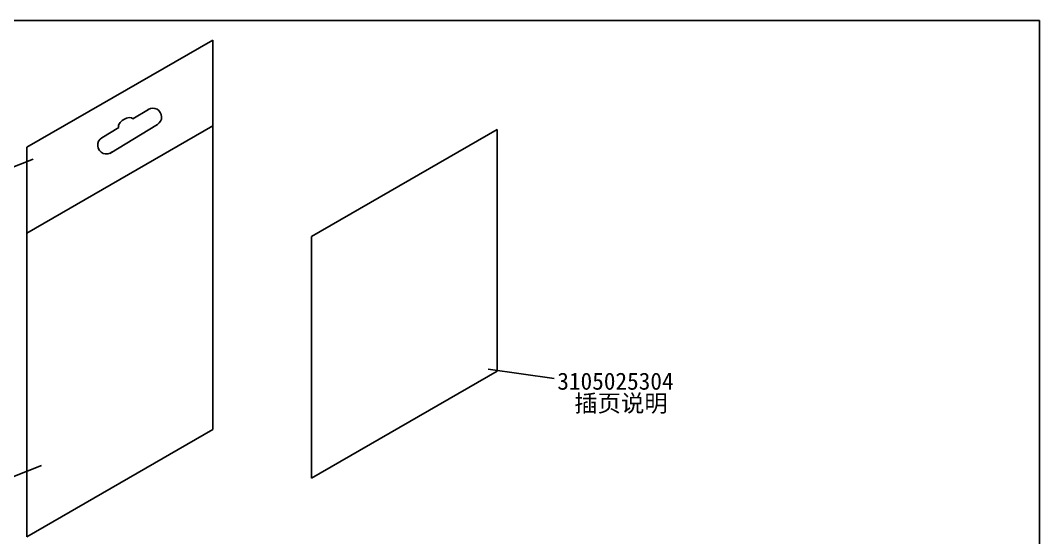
# Model space of a CAD drawing. Header units: millimetres. Extents: x 0 to 549, y 0 to 190.
# Drawn here: x 369.8 to 548.6, y 99.2 to 190 of the extents above; entities that cross this region are included whole.
import ezdxf

# ---------------------------------------------------------------- set-up
doc = ezdxf.new("R2010")
doc.units = ezdxf.units.MM
doc.styles.get("Standard").update_dxf_attribs({"font": 'SimSun.ttf'})

msp = doc.modelspace()

# ---------------------------------------------------------------- linework, layer by layer
for p, q in [((548.6, 190), (278.6, 190)), ((548.6, 190), (548.6, 0)), ((403.5, 171.45), (403.5, 186.55)), ((389.48, 172.69), (392.21, 174.35)), ((385.44, 166.64), (393.8, 171.72)), ((384.05, 169.39), (387.05, 171.21)), ((403.5, 171.45), (403.5, 118.15)), ((453.42, 170.86), (453.42, 128.42)), ((360.5, 161.14), (371.99, 165.62)), ((451.86, 128.76), (463.41, 127.1)), ((361.99, 107.35), (373.48, 111.83))]:
    msp.add_line(p, q)
at = {"color": 7, "linetype": 'Continuous'}
for p, q in [((403.5, 186.55), (370.91, 167.74)), ((403.5, 171.45), (370.91, 152.63)), ((453.42, 170.86), (420.84, 152.04)), ((370.91, 99.33), (370.91, 167.74)), ((420.84, 109.61), (420.84, 152.04)), ((453.42, 128.42), (420.84, 109.61)), ((403.5, 118.15), (370.91, 99.33))]:
    msp.add_line(p, q, dxfattribs=at)
for centre, major_axis, ratio, start_param, end_param in [((393, 173.04), (-1.31, -0.8), 1, 1.570796, 4.712389), ((388.27, 171.95), (-1.22, -0.74), 0.52156, 3.141593, 6.283185), ((384.86, 168.07), (0.8, -1.32), 0.993456, 3.141593, 6.445157)]:
    msp.add_ellipse(centre, major_axis=major_axis, ratio=ratio, start_param=start_param, end_param=end_param)

# ---------------------------------------------------------------- texts
at = {"color": 7}
msp.add_text('3105025304', height=3, dxfattribs=at).set_placement((463.97, 125.14))
at = {"insert": (466.96, 124.26), "char_height": 3, "width": 34.3913, "attachment_point": 1}
msp.add_mtext('插页说明', dxfattribs=at)

doc.saveas('drawing.dxf')
